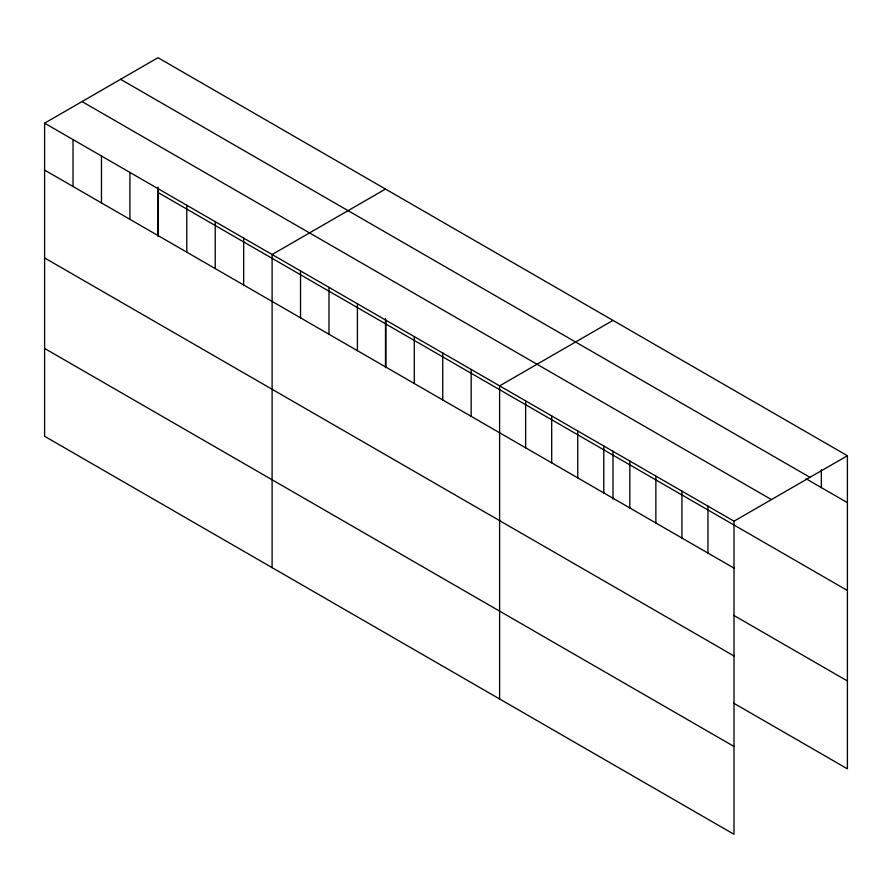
<?xml version="1.0" encoding="UTF-8"?>
<svg xmlns="http://www.w3.org/2000/svg" width="892" height="892" viewBox="0 0 892 892"><rect width="100%" height="100%" fill="white"/><g stroke="black" fill="none" stroke-linecap="round" stroke-linejoin="round"><path stroke-width="1.34" d="M44.6 123.174L734.004 521.196L734.004 834.299L44.6 436.277L44.6 123.174L157.995 57.701L847.4 455.723L847.4 768.826L733.748 703.208M385.5 189.048L272.105 254.521L272.105 567.624M613.005 320.395L499.609 385.868L499.609 698.971M734.004 521.196L847.4 455.723M120.576 79.31L809.981 477.332M805.967 478.714L847.4 502.642M82.019 101.565L771.424 499.587M157.995 192.46L847.4 590.482M44.6 170.082L734.004 568.104M733.748 615.368L847.4 680.986M44.6 257.933L734.004 655.954M44.6 348.426L734.004 746.459M821.354 469.66L821.354 487.601M707.958 506.165L707.958 553.073M681.912 491.124L681.912 538.032M655.865 476.083L655.865 523.002M629.83 461.053L629.83 507.961M613.005 451.162L613.005 499.029M603.784 446.011L603.784 492.93M577.737 430.981L577.737 477.889M551.691 415.94L551.691 462.859M525.644 400.909L525.644 447.817M471.166 369.455L471.166 416.363M442.733 353.031L442.733 399.939M414.289 336.618L414.289 383.527M385.857 320.195L385.857 367.103M385.5 318.477L385.5 367.682M357.413 303.782L357.413 350.69M328.981 287.358L328.981 334.266M300.537 270.945L300.537 317.853M243.661 238.108L243.661 285.016M215.228 221.684L215.228 268.592M186.785 205.272L186.785 252.18M158.352 188.848L158.352 235.756M157.995 187.13L157.995 236.335M129.909 172.435L129.909 219.343M101.476 156.011L101.476 202.919M73.032 139.587L73.032 186.506"/></g></svg>
